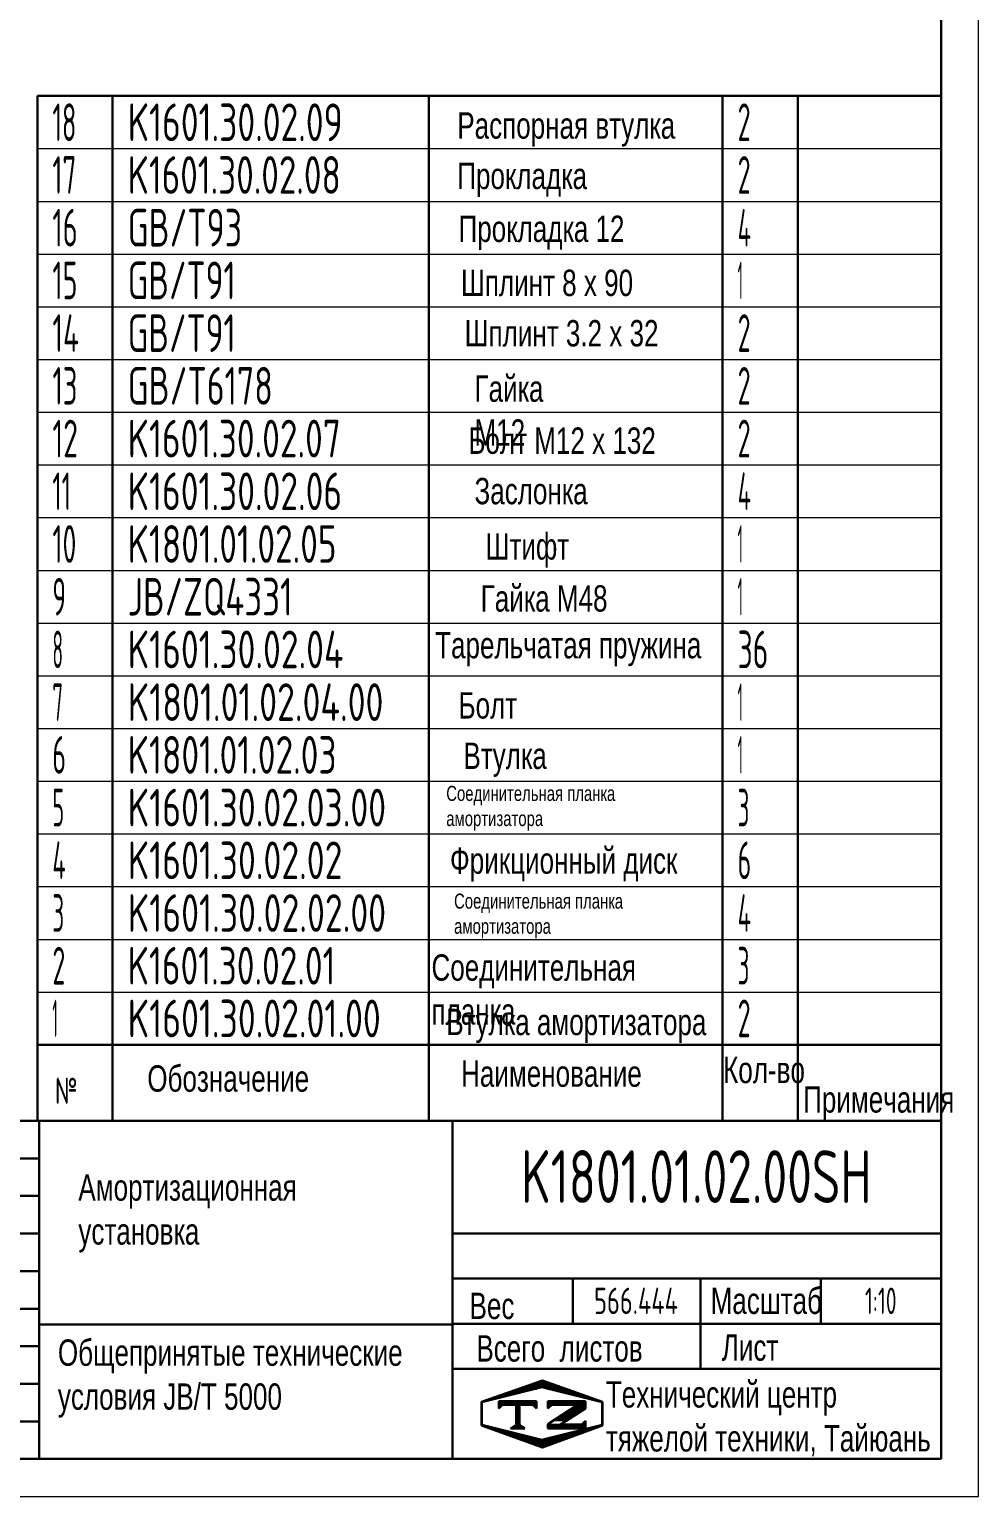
# Model space of a CAD drawing. Header units: millimetres. Extents: x 0 to 4200, y 0 to 2970.
# Drawn here: x 2939 to 4200, y 0 to 1948 of the extents above; entities that cross this region are included whole.
import ezdxf
from ezdxf.enums import TextEntityAlignment as Align

# ---------------------------------------------------------------- set-up
doc = ezdxf.new("R2010")
doc.units = ezdxf.units.MM
doc.header["$LTSCALE"] = 100
doc.layers.get('0').update_dxf_attribs({"lineweight": 30})
for name, color, linetype, lineweight in [('01', 7, 'Continuous', 30), ('02', 1, 'Continuous', 13), ('11', 3, 'Continuous', 13), ('THICK', 7, 'Continuous', 30)]:
    doc.layers.add(name, color=color, linetype=linetype, lineweight=lineweight)
doc.styles.get("Standard").update_dxf_attribs({"font": 'isocp', "width": 0.707, "bigfont": 'intecad.shx'})

# ---------------------------------------------------------------- blocks, each defined once
blk = doc.blocks.new('*U19')
at = {"layer": '01'}
for points in [[(415, 5), (415, 292)], [(25, 5), (415, 5)]]:
    blk.add_lwpolyline(points, dxfattribs=at)
at = {"layer": '02'}
for points in [[(420, 0), (420, 297)], [(0, 0), (420, 0)]]:
    blk.add_lwpolyline(points, dxfattribs=at)
blk = doc.blocks.new('*U21', base_point=(2950, 670))
at = {"layer": '01'}
for p, q in [((2950, 600), (2950, 670)), ((3050, 600), (3050, 670)), ((3470, 600), (3470, 670)), ((3860, 600), (3860, 670)), ((3960, 600), (3960, 670)), ((4150, 600), (4150, 670))]:
    blk.add_line(p, q, dxfattribs=at)
at = {"layer": '02'}
for p, q in [((2950, 670), (3050, 670)), ((3050, 670), (3470, 670)), ((3470, 670), (3860, 670)), ((3860, 670), (3960, 670)), ((3960, 670), (4150, 670))]:
    blk.add_line(p, q, dxfattribs=at)
blk = doc.blocks.new('*U22', base_point=(2950, 740))
at = {"layer": '01'}
for p, q in [((2950, 670), (2950, 740)), ((3050, 670), (3050, 740)), ((3470, 670), (3470, 740)), ((3860, 670), (3860, 740)), ((3960, 670), (3960, 740)), ((4150, 670), (4150, 740))]:
    blk.add_line(p, q, dxfattribs=at)
at = {"layer": '02'}
for p, q in [((2950, 740), (3050, 740)), ((3050, 740), (3470, 740)), ((3470, 740), (3860, 740)), ((3860, 740), (3960, 740)), ((3960, 740), (4150, 740))]:
    blk.add_line(p, q, dxfattribs=at)
blk = doc.blocks.new('*U23', base_point=(2950, 810))
at = {"layer": '01'}
for p, q in [((2950, 740), (2950, 810)), ((3050, 740), (3050, 810)), ((3470, 740), (3470, 810)), ((3860, 740), (3860, 810)), ((3960, 740), (3960, 810)), ((4150, 740), (4150, 810))]:
    blk.add_line(p, q, dxfattribs=at)
at = {"layer": '02'}
for p, q in [((2950, 810), (3050, 810)), ((3050, 810), (3470, 810)), ((3470, 810), (3860, 810)), ((3860, 810), (3960, 810)), ((3960, 810), (4150, 810))]:
    blk.add_line(p, q, dxfattribs=at)
blk = doc.blocks.new('*U24', base_point=(2950, 880))
at = {"layer": '01'}
for p, q in [((2950, 810), (2950, 880)), ((3050, 810), (3050, 880)), ((3470, 810), (3470, 880)), ((3860, 810), (3860, 880)), ((3960, 810), (3960, 880)), ((4150, 810), (4150, 880))]:
    blk.add_line(p, q, dxfattribs=at)
at = {"layer": '02'}
for p, q in [((2950, 880), (3050, 880)), ((3050, 880), (3470, 880)), ((3470, 880), (3860, 880)), ((3860, 880), (3960, 880)), ((3960, 880), (4150, 880))]:
    blk.add_line(p, q, dxfattribs=at)
blk = doc.blocks.new('*U25', base_point=(2950, 950))
at = {"layer": '01'}
for p, q in [((2950, 880), (2950, 950)), ((3050, 880), (3050, 950)), ((3470, 880), (3470, 950)), ((3860, 880), (3860, 950)), ((3960, 880), (3960, 950)), ((4150, 880), (4150, 950))]:
    blk.add_line(p, q, dxfattribs=at)
at = {"layer": '02'}
for p, q in [((2950, 950), (3050, 950)), ((3050, 950), (3470, 950)), ((3470, 950), (3860, 950)), ((3860, 950), (3960, 950)), ((3960, 950), (4150, 950))]:
    blk.add_line(p, q, dxfattribs=at)
blk = doc.blocks.new('*U26', base_point=(2950, 1020))
at = {"layer": '01'}
for p, q in [((2950, 950), (2950, 1020)), ((3050, 950), (3050, 1020)), ((3470, 950), (3470, 1020)), ((3860, 950), (3860, 1020)), ((3960, 950), (3960, 1020)), ((4150, 950), (4150, 1020))]:
    blk.add_line(p, q, dxfattribs=at)
at = {"layer": '02'}
for p, q in [((2950, 1020), (3050, 1020)), ((3050, 1020), (3470, 1020)), ((3470, 1020), (3860, 1020)), ((3860, 1020), (3960, 1020)), ((3960, 1020), (4150, 1020))]:
    blk.add_line(p, q, dxfattribs=at)
blk = doc.blocks.new('*U27', base_point=(2950, 1090))
at = {"layer": '01'}
for p, q in [((2950, 1020), (2950, 1090)), ((3050, 1020), (3050, 1090)), ((3470, 1020), (3470, 1090)), ((3860, 1020), (3860, 1090)), ((3960, 1020), (3960, 1090)), ((4150, 1020), (4150, 1090))]:
    blk.add_line(p, q, dxfattribs=at)
at = {"layer": '02'}
for p, q in [((2950, 1090), (3050, 1090)), ((3050, 1090), (3470, 1090)), ((3470, 1090), (3860, 1090)), ((3860, 1090), (3960, 1090)), ((3960, 1090), (4150, 1090))]:
    blk.add_line(p, q, dxfattribs=at)
blk = doc.blocks.new('*U28', base_point=(2950, 1160))
at = {"layer": '01'}
for p, q in [((2950, 1090), (2950, 1160)), ((3050, 1090), (3050, 1160)), ((3470, 1090), (3470, 1160)), ((3860, 1090), (3860, 1160)), ((3960, 1090), (3960, 1160)), ((4150, 1090), (4150, 1160))]:
    blk.add_line(p, q, dxfattribs=at)
at = {"layer": '02'}
for p, q in [((2950, 1160), (3050, 1160)), ((3050, 1160), (3470, 1160)), ((3470, 1160), (3860, 1160)), ((3860, 1160), (3960, 1160)), ((3960, 1160), (4150, 1160))]:
    blk.add_line(p, q, dxfattribs=at)
blk = doc.blocks.new('*U29', base_point=(2950, 1230))
at = {"layer": '01'}
for p, q in [((2950, 1160), (2950, 1230)), ((3050, 1160), (3050, 1230)), ((3470, 1160), (3470, 1230)), ((3860, 1160), (3860, 1230)), ((3960, 1160), (3960, 1230)), ((4150, 1160), (4150, 1230))]:
    blk.add_line(p, q, dxfattribs=at)
at = {"layer": '02'}
for p, q in [((2950, 1230), (3050, 1230)), ((3050, 1230), (3470, 1230)), ((3470, 1230), (3860, 1230)), ((3860, 1230), (3960, 1230)), ((3960, 1230), (4150, 1230))]:
    blk.add_line(p, q, dxfattribs=at)
blk = doc.blocks.new('*U30', base_point=(2950, 1300))
at = {"layer": '01'}
for p, q in [((2950, 1230), (2950, 1300)), ((3050, 1230), (3050, 1300)), ((3470, 1230), (3470, 1300)), ((3860, 1230), (3860, 1300)), ((3960, 1230), (3960, 1300)), ((4150, 1230), (4150, 1300))]:
    blk.add_line(p, q, dxfattribs=at)
at = {"layer": '02'}
for p, q in [((2950, 1300), (3050, 1300)), ((3050, 1300), (3470, 1300)), ((3470, 1300), (3860, 1300)), ((3860, 1300), (3960, 1300)), ((3960, 1300), (4150, 1300))]:
    blk.add_line(p, q, dxfattribs=at)
blk = doc.blocks.new('*U31', base_point=(2950, 1370))
at = {"layer": '01'}
for p, q in [((2950, 1300), (2950, 1370)), ((3050, 1300), (3050, 1370)), ((3470, 1300), (3470, 1370)), ((3860, 1300), (3860, 1370)), ((3960, 1300), (3960, 1370)), ((4150, 1300), (4150, 1370))]:
    blk.add_line(p, q, dxfattribs=at)
at = {"layer": '02'}
for p, q in [((2950, 1370), (3050, 1370)), ((3050, 1370), (3470, 1370)), ((3470, 1370), (3860, 1370)), ((3860, 1370), (3960, 1370)), ((3960, 1370), (4150, 1370))]:
    blk.add_line(p, q, dxfattribs=at)
blk = doc.blocks.new('*U32', base_point=(2950, 1440))
at = {"layer": '01'}
for p, q in [((2950, 1370), (2950, 1440)), ((3050, 1370), (3050, 1440)), ((3470, 1370), (3470, 1440)), ((3860, 1370), (3860, 1440)), ((3960, 1370), (3960, 1440)), ((4150, 1370), (4150, 1440))]:
    blk.add_line(p, q, dxfattribs=at)
at = {"layer": '02'}
for p, q in [((2950, 1440), (3050, 1440)), ((3050, 1440), (3470, 1440)), ((3470, 1440), (3860, 1440)), ((3860, 1440), (3960, 1440)), ((3960, 1440), (4150, 1440))]:
    blk.add_line(p, q, dxfattribs=at)
blk = doc.blocks.new('*U33', base_point=(2950, 1510))
at = {"layer": '01'}
for p, q in [((2950, 1440), (2950, 1510)), ((3050, 1440), (3050, 1510)), ((3470, 1440), (3470, 1510)), ((3860, 1440), (3860, 1510)), ((3960, 1440), (3960, 1510)), ((4150, 1440), (4150, 1510))]:
    blk.add_line(p, q, dxfattribs=at)
at = {"layer": '02'}
for p, q in [((2950, 1510), (3050, 1510)), ((3050, 1510), (3470, 1510)), ((3470, 1510), (3860, 1510)), ((3860, 1510), (3960, 1510)), ((3960, 1510), (4150, 1510))]:
    blk.add_line(p, q, dxfattribs=at)
blk = doc.blocks.new('*U34', base_point=(2950, 1580))
at = {"layer": '01'}
for p, q in [((2950, 1510), (2950, 1580)), ((3050, 1510), (3050, 1580)), ((3470, 1510), (3470, 1580)), ((3860, 1510), (3860, 1580)), ((3960, 1510), (3960, 1580)), ((4150, 1510), (4150, 1580))]:
    blk.add_line(p, q, dxfattribs=at)
at = {"layer": '02'}
for p, q in [((2950, 1580), (3050, 1580)), ((3050, 1580), (3470, 1580)), ((3470, 1580), (3860, 1580)), ((3860, 1580), (3960, 1580)), ((3960, 1580), (4150, 1580))]:
    blk.add_line(p, q, dxfattribs=at)
blk = doc.blocks.new('*U35', base_point=(2950, 1650))
at = {"layer": '01'}
for p, q in [((2950, 1580), (2950, 1650)), ((3050, 1580), (3050, 1650)), ((3470, 1580), (3470, 1650)), ((3860, 1580), (3860, 1650)), ((3960, 1580), (3960, 1650)), ((4150, 1580), (4150, 1650))]:
    blk.add_line(p, q, dxfattribs=at)
at = {"layer": '02'}
for p, q in [((2950, 1650), (3050, 1650)), ((3050, 1650), (3470, 1650)), ((3470, 1650), (3860, 1650)), ((3860, 1650), (3960, 1650)), ((3960, 1650), (4150, 1650))]:
    blk.add_line(p, q, dxfattribs=at)
blk = doc.blocks.new('*U36', base_point=(2950, 1720))
at = {"layer": '01'}
for p, q in [((2950, 1650), (2950, 1720)), ((3050, 1650), (3050, 1720)), ((3470, 1650), (3470, 1720)), ((3860, 1650), (3860, 1720)), ((3960, 1650), (3960, 1720)), ((4150, 1650), (4150, 1720))]:
    blk.add_line(p, q, dxfattribs=at)
at = {"layer": '02'}
for p, q in [((2950, 1720), (3050, 1720)), ((3050, 1720), (3470, 1720)), ((3470, 1720), (3860, 1720)), ((3860, 1720), (3960, 1720)), ((3960, 1720), (4150, 1720))]:
    blk.add_line(p, q, dxfattribs=at)
blk = doc.blocks.new('*U37', base_point=(2950, 1790))
at = {"layer": '01'}
for p, q in [((2950, 1720), (2950, 1790)), ((3050, 1720), (3050, 1790)), ((3470, 1720), (3470, 1790)), ((3860, 1720), (3860, 1790)), ((3960, 1720), (3960, 1790)), ((4150, 1720), (4150, 1790))]:
    blk.add_line(p, q, dxfattribs=at)
at = {"layer": '02'}
for p, q in [((2950, 1790), (3050, 1790)), ((3050, 1790), (3470, 1790)), ((3470, 1790), (3860, 1790)), ((3860, 1790), (3960, 1790)), ((3960, 1790), (4150, 1790))]:
    blk.add_line(p, q, dxfattribs=at)
blk = doc.blocks.new('*U38', base_point=(2950, 1860))
at = {"layer": '01'}
for p, q in [((2950, 1790), (2950, 1860)), ((2950, 1860), (3050, 1860)), ((3050, 1790), (3050, 1860)), ((3050, 1860), (3470, 1860)), ((3470, 1790), (3470, 1860)), ((3470, 1860), (3860, 1860)), ((3860, 1790), (3860, 1860)), ((3860, 1860), (3960, 1860)), ((3960, 1790), (3960, 1860)), ((3960, 1860), (4150, 1860)), ((4150, 1790), (4150, 1860))]:
    blk.add_line(p, q, dxfattribs=at)
blk = doc.blocks.new('*X42')
at = {"color": 0}
for p, q in [((127.06, 7.8), (132.06, 7.8)), ((127.06, 7.5), (132.06, 7.5)), ((127.06, 7.2), (127.32, 7.2)), ((128.77, 6), (130.57, 6)), ((129.23, 6.3), (131.04, 6.3)), ((129.7, 6.6), (131.51, 6.6)), ((130.16, 6.9), (131.98, 6.9)), ((130.62, 7.2), (132.06, 7.2)), ((127.84, 5.4), (129.64, 5.4)), ((128.3, 5.7), (130.1, 5.7))]:
    blk.add_line(p, q, dxfattribs=at)
blk = doc.blocks.new('*X43')
at = {"color": 0}
for p, q in [((127.06, 4.8), (132.06, 4.8)), ((127.06, 4.5), (132.06, 4.5)), ((131.84, 5.1), (132.06, 5.1))]:
    blk.add_line(p, q, dxfattribs=at)
blk = doc.blocks.new('*X41')
at = {"color": 0}
for p, q in [((122.34, 4.5), (123.72, 4.5)), ((122.82, 4.8), (123.24, 4.8))]:
    blk.add_line(p, q, dxfattribs=at)
blk = doc.blocks.new('*X40')
at = {"color": 0}
for p, q in [((120.53, 7.8), (125.53, 7.8)), ((120.53, 7.5), (125.53, 7.5)), ((120.53, 7.2), (120.79, 7.2)), ((125.27, 7.2), (125.53, 7.2))]:
    blk.add_line(p, q, dxfattribs=at)
blk = doc.blocks.new('*X39')
at = {"color": 0}
for p, q in [((124.1, 9.9), (128.52, 9.9)), ((124.97, 10.2), (127.67, 10.2)), ((125.83, 10.5), (126.82, 10.5)), ((118.94, 8.1), (119.52, 8.1)), ((119.8, 8.4), (120.72, 8.4)), ((120.66, 8.7), (121.92, 8.7)), ((121.52, 9), (123.12, 9)), ((122.38, 9.3), (124.32, 9.3)), ((123.24, 9.6), (125.52, 9.6)), ((127.02, 9.6), (129.37, 9.6)), ((128.22, 9.3), (130.22, 9.3)), ((129.42, 9), (131.07, 9)), ((130.62, 8.7), (131.92, 8.7)), ((131.82, 8.4), (132.77, 8.4)), ((133.02, 8.1), (133.62, 8.1)), ((118.22, 7.8), (118.32, 7.8)), ((118.22, 7.5), (118.27, 7.5)), ((118.22, 7.2), (118.27, 7.2)), ((118.22, 6.9), (118.27, 6.9)), ((118.22, 6.6), (118.27, 6.6)), ((118.22, 6.3), (118.27, 6.3)), ((118.22, 6), (118.27, 6)), ((134.22, 7.8), (134.32, 7.8)), ((134.27, 7.5), (134.32, 7.5)), ((134.27, 7.2), (134.32, 7.2)), ((134.27, 6.9), (134.32, 6.9)), ((134.27, 6.6), (134.32, 6.6)), ((134.27, 6.3), (134.32, 6.3)), ((134.27, 6), (134.32, 6)), ((118.22, 5.7), (118.27, 5.7)), ((118.22, 5.4), (118.27, 5.4)), ((118.22, 5.1), (118.27, 5.1)), ((118.22, 4.8), (118.27, 4.8)), ((118.79, 4.5), (119.42, 4.5)), ((119.61, 4.2), (120.62, 4.2)), ((131.92, 4.2), (132.95, 4.2)), ((133.12, 4.5), (133.76, 4.5)), ((134.27, 5.7), (134.32, 5.7)), ((134.27, 5.4), (134.32, 5.4)), ((134.27, 5.1), (134.32, 5.1)), ((134.27, 4.8), (134.32, 4.8)), ((120.43, 3.9), (121.82, 3.9)), ((121.26, 3.6), (123.02, 3.6)), ((122.08, 3.3), (124.22, 3.3)), ((122.91, 3), (125.42, 3)), ((123.73, 2.7), (128.89, 2.7)), ((124.55, 2.4), (128.07, 2.4)), ((125.38, 2.1), (127.26, 2.1)), ((127.12, 3), (129.7, 3)), ((128.32, 3.3), (130.51, 3.3)), ((129.52, 3.6), (131.32, 3.6)), ((130.72, 3.9), (132.14, 3.9)), ((126.2, 1.8), (126.45, 1.8))]:
    blk.add_line(p, q, dxfattribs=at)

msp = doc.modelspace()

# ---------------------------------------------------------------- linework, layer by layer
at = {"layer": '01'}
for p, q in [((2950, 600), (4150, 600)), ((2950, 600), (2950, 499.06)), ((3050, 600), (3050, 499.06)), ((3470, 600), (3470, 499.06)), ((3860, 600), (3860, 499.06)), ((3960, 600), (3960, 499.06)), ((2952.5, 499.06), (4150, 499.06))]:
    msp.add_line(p, q, dxfattribs=at)
msp.add_point((4150, 500), dxfattribs=at)
at = {"layer": 'THICK'}
for p, q in [((2353.74, 499.06), (4150, 499.06)), ((2952.5, 50), (2952.5, 499.06)), ((3501.35, 50), (3501.35, 499.06)), ((4150, 50), (4150, 499.06)), ((2353.74, 349.38), (2952.5, 349.38)), ((3501.35, 349.38), (4150, 349.38)), ((2353.74, 299.48), (2952.5, 299.48)), ((3501.35, 289.5), (4150, 289.5)), ((3661.02, 229.63), (3661.02, 289.5)), ((3830.67, 169.75), (3830.67, 289.5)), ((3990.33, 229.63), (3990.33, 289.5)), ((2952.5, 228.76), (3501.35, 228.76)), ((3501.35, 229.63), (4150, 229.63)), ((3501.35, 169.75), (4150, 169.75)), ((2353.74, 50), (4150, 50))]:
    msp.add_line(p, q, dxfattribs=at)
at = {"layer": 'THICK', "color": 3}
for p, q in [((2353.74, 449.17), (2952.5, 449.17)), ((2353.74, 399.27), (2952.5, 399.27)), ((2353.74, 249.58), (2952.5, 249.58)), ((2353.74, 199.69), (2952.5, 199.69)), ((2353.74, 149.79), (2952.5, 149.79)), ((3539.79, 125.9), (3620.67, 154.07)), ((3540.32, 125.27), (3620.15, 145.23)), ((3620.15, 145.23), (3699.99, 125.27)), ((3620.67, 154.07), (3700.51, 125.9)), ((3539.79, 94.53), (3539.79, 125.9)), ((3540.32, 95.33), (3540.32, 125.27)), ((3562.86, 116.85), (3562.86, 126.83)), ((3562.86, 126.83), (3612.76, 126.83)), ((3567.85, 121.84), (3562.86, 116.85)), ((3607.77, 121.84), (3567.85, 121.84)), ((3585.63, 121.89), (3585.63, 94.52)), ((3587.81, 121.89), (3587.81, 94.52)), ((3590.3, 121.89), (3590.3, 94.52)), ((3612.76, 116.85), (3607.77, 121.84)), ((3612.76, 126.83), (3612.76, 116.85)), ((3628.04, 126.83), (3628.04, 116.85)), ((3628.04, 126.83), (3677.93, 126.83)), ((3628.04, 116.85), (3633.03, 121.84)), ((3667.33, 121.84), (3628.04, 96.42)), ((3633.03, 121.84), (3667.33, 121.84)), ((3677.93, 116.95), (3652.37, 100.59)), ((3677.93, 126.83), (3677.93, 116.85)), ((3699.99, 125.27), (3699.99, 95.33)), ((3700.51, 125.9), (3700.51, 94.53)), ((2353.74, 99.9), (2952.5, 99.9)), ((3652.37, 100.59), (3644.74, 95.71)), ((3677.93, 100.7), (3672.94, 95.71)), ((3677.93, 90.72), (3677.93, 100.7)), ((3620.67, 65.08), (3539.79, 94.53)), ((3620.15, 75.37), (3540.32, 95.33)), ((3587.81, 96.8), (3578.14, 90.72)), ((3578.14, 90.72), (3587.81, 90.72)), ((3587.81, 96.8), (3597.48, 90.72)), ((3597.48, 90.72), (3587.81, 90.72)), ((3699.99, 95.33), (3620.15, 75.37)), ((3700.51, 94.53), (3620.67, 65.08)), ((3628.04, 96.42), (3628.04, 90.72)), ((3628.04, 90.72), (3677.93, 90.72)), ((3672.94, 95.71), (3644.74, 95.71))]:
    msp.add_line(p, q, dxfattribs=at)

# ---------------------------------------------------------------- block references
at = {"layer": '01', "xscale": 10, "yscale": 10, "zscale": 10}
msp.add_blockref('*U19', (0, 0), dxfattribs=at)
at = {"layer": '01'}
for name, p in [('*U38', (2950, 1860)), ('*U37', (2950, 1790)), ('*U36', (2950, 1720)), ('*U35', (2950, 1650)), ('*U34', (2950, 1580)), ('*U33', (2950, 1510)), ('*U32', (2950, 1440)), ('*U31', (2950, 1370)), ('*U30', (2950, 1300)), ('*U29', (2950, 1230)), ('*U28', (2950, 1160)), ('*U27', (2950, 1090)), ('*U26', (2950, 1020)), ('*U25', (2950, 950)), ('*U24', (2950, 880)), ('*U23', (2950, 810)), ('*U22', (2950, 740)), ('*U21', (2950, 670))]:
    msp.add_blockref(name, p, dxfattribs=at)
at = {"layer": 'THICK', "color": 3, "xscale": 9.979200000000105, "yscale": 9.979199999999992, "zscale": 9.979200000000002}
for name in ['*X39', '*X40', '*X42', '*X43', '*X41']:
    msp.add_blockref(name, (2360.06, 47.56), dxfattribs=at)

# ---------------------------------------------------------------- texts
at = {"layer": '01', "attachment_point": 1}
for s, insert, char_height in [('{\\fArial|b0|i0|c204|p34;\\C3;Распорная втулка}', (3507.66, 1838.23), 35), ('{\\fArial|b0|i0|c204|p34;\\C3;Прокладка}', (3507.66, 1771.29), 35), ('{\\fArial|b0|i0|c204|p34;\\C3;Прокладка 12}', (3509.3, 1701.09), 35), ('{\\fArial|b0|i0|c204|p34;\\C3;Шплинт 8 х 90}', (3512.57, 1629.26), 35), ('{\\fArial|b0|i0|c204|p34;\\C3;Шплинт 3.2 х 32}', (3517.47, 1562.33), 35), ('{\\fArial|b0|i0|c204|p34;\\C3;Болт М12 х 132}', (3522.37, 1419.73), 35), ('{\\fArial|b0|i0|c204|p34;\\C3;Заслонка}', (3530.54, 1352.8), 35), ('{\\fArial|b0|i0|c204|p34;\\C3;Штифт}', (3545.24, 1279.33), 35), ('{\\fArial|b0|i0|c204|p34;\\C3;Гайка М48}', (3538.7, 1210.25), 35), ('{\\fArial|b0|i0|c204|p34;\\C3;Тарельчатая пружина}', (3478.24, 1148.21), 35), ('{\\fArial|b0|i0|c204|p34;\\C3;Болт}', (3509.29, 1068.21), 35), ('{\\fArial|b0|i0|c204|p34;\\C3;Втулка}', (3515.83, 1001.28), 35), ('{\\fArial|b0|i0|c204|p34;\\C3;Соединительная планка\\Pамортизатора}', (3493.01, 943.79), 20), ('{\\fArial|b0|i0|c204|p34;\\C3;Фрикционный диск}', (3497.91, 862.16), 35), ('{\\fArial|b0|i0|c204|p34;\\C3;Соединительная планка\\Pамортизатора}', (3503.38, 800.8), 20), ('{\\fArial|b0|i0|c204|p34;\\C3;Втулка амортизатора}', (3493.07, 647.84), 35), ('{\\fArial|b0|i0|c204|p34;Обозначение}', (3096.02, 572.74), 35), ('{\\fArial|b0|i0|c204|p34;Наименование}', (3512.68, 579.27), 35), ('{\\fArial|b0|i0|c204|p34;Кол-во}', (3860.71, 584.17), 35), ('{\\Fisocp,intecad|c204;№}', (2973.47, 556.42), 35), ('{\\fArial|b0|i0|c204|p34;Примечания}', (3966.92, 544.99), 35), ('{\\fArial|b0|i0|c204|p34;Масштаб}', (3844.1, 277.64), 35), ('{\\fArial|b0|i0|c204|p34;Вес}', (3523.96, 270.86), 35), ('{\\fArial|b0|i0|c204|p34;Всего  листов}', (3533.01, 214.35), 35), ('{\\fArial|b0|i0|c204|p34;Лист}', (3858.81, 215.48), 35), ('{\\fArial|b0|i0|c204|p34;Общепринятые технические\\Pусловия \\fArial|b0|i0|c0|p34;JB/T 5000}', (2977.32, 208.76), 35), ('{\\fArial|b0|i0|c204|p34;Технический центр\\Pтяжелой техники, Тайюань}', (3704.96, 153.31), 35)]:
    msp.add_mtext(s, dxfattribs=dict(at, insert=insert, char_height=char_height))
at = {"layer": '01', "char_height": 35, "attachment_point": 1}
for s, insert, width in [('{\\fArial|b0|i0|c204|p34;\\C3;Гайка М12}', (3530.54, 1488.86), 1.6339), ('{\\fArial|b0|i0|c204|p34;\\C3;Соединительная планка}', (3473.4, 720.13), 1.6339), ('{\\fArial|b0|i0|c204|p34;\\C3;Амортизационная\\Pустановка}', (3004.47, 428.03), 1.1312)]:
    msp.add_mtext(s, dxfattribs=dict(at, insert=insert, width=width))
at = {"layer": '11'}
for s, height, width, p, p2 in [('18', 50, 0.606, (2970, 1800), (3001.82, 1800)), ('K1601.30.02.09', 50, 0.694109, (3070, 1800), (3355.51, 1800)), ('2', 50, 0.562593, (3880, 1800), (3897.16, 1800)), ('17', 50, 0.606, (2970, 1730), (3001.82, 1730)), ('K1601.30.02.08', 50, 0.693996, (3070, 1730), (3352.98, 1730)), ('2', 50, 0.562593, (3880, 1730), (3897.16, 1730)), ('16', 50, 0.610556, (2970, 1660), (3003.57, 1660)), ('GB/T93', 50, 0.691199, (3070, 1660), (3221.89, 1660)), ('4', 50, 0.543846, (3880, 1660), (3897.68, 1660)), ('15', 50, 0.609833, (2970, 1590), (3003.28, 1590)), ('GB/T91', 50, 0.690281, (3070, 1590), (3213.35, 1590)), ('1', 50, 0.404, (3880, 1590), (3887.07, 1590)), ('14', 50, 0.614783, (2970, 1520), (3005.35, 1520)), ('GB/T91', 50, 0.690281, (3070, 1520), (3213.35, 1520)), ('2', 50, 0.562593, (3880, 1520), (3897.16, 1520)), ('13', 50, 0.609833, (2970, 1450), (3003.28, 1450)), ('GB/T6178', 50, 0.694488, (3070, 1450), (3262.72, 1450)), ('2', 50, 0.562593, (3880, 1450), (3897.16, 1450)), ('12', 50, 0.611465, (2970, 1380), (3003.94, 1380)), ('K1601.30.02.07', 50, 0.693996, (3070, 1380), (3352.98, 1380)), ('2', 50, 0.562593, (3880, 1380), (3897.16, 1380)), ('11', 50, 0.582235, (2970, 1310), (2994.74, 1310)), ('K1601.30.02.06', 50, 0.694074, (3070, 1310), (3354.73, 1310)), ('4', 50, 0.543846, (3880, 1310), (3897.68, 1310)), ('10', 50, 0.606076, (2970, 1240), (3001.84, 1240)), ('K1801.01.02.05', 50, 0.693738, (3070, 1240), (3347.37, 1240)), ('1', 50, 0.404, (3880, 1240), (3887.07, 1240)), ('9', 50, 0.579528, (2970, 1170), (2988.01, 1170)), ('JB/ZQ4331', 50, 0.690299, (3070, 1170), (3289.17, 1170)), ('1', 50, 0.404, (3880, 1170), (3887.07, 1170)), ('8', 50, 0.514182, (2970, 1100), (2984.14, 1100)), ('K1601.30.02.04', 50, 0.694153, (3070, 1100), (3356.51, 1100)), ('36', 50, 0.625398, (3880, 1100), (3920.64, 1100)), ('7', 50, 0.514182, (2970, 1030), (2984.14, 1030)), ('K1801.01.02.04.00', 50, 0.69613, (3070, 1030), (3409.56, 1030)), ('1', 50, 0.404, (3880, 1030), (3887.07, 1030)), ('6', 50, 0.600695, (2970, 960), (2988.01, 960)), ('K1801.01.02.03', 50, 0.693738, (3070, 960), (3347.37, 960)), ('1', 50, 0.404, (3880, 960), (3887.07, 960)), ('5', 50, 0.527686, (2970, 890), (2985.6, 890)), ('K1601.30.02.03.00', 50, 0.69624, (3070, 890), (3413.1, 890)), ('3', 50, 0.527686, (3880, 890), (3895.6, 890)), ('4', 50, 0.543846, (2970, 820), (2987.68, 820)), ('K1601.30.02.02', 50, 0.694091, (3070, 820), (3355.1, 820)), ('6', 50, 0.600695, (3880, 820), (3898.01, 820)), ('3', 50, 0.527686, (2970, 750), (2985.6, 750)), ('K1601.30.02.02.00', 50, 0.69624, (3070, 750), (3413.1, 750)), ('4', 50, 0.543846, (3880, 750), (3897.68, 750)), ('2', 50, 0.562593, (2970, 680), (2987.16, 680)), ('K1601.30.02.01', 50, 0.693669, (3070, 680), (3345.91, 680)), ('3', 50, 0.527686, (3880, 680), (3895.6, 680)), ('1', 50, 0.404, (2970, 610), (2977.07, 610)), ('K1601.30.02.01.00', 50, 0.696017, (3070, 610), (3406.03, 610)), ('2', 50, 0.562593, (3880, 610), (3897.16, 610)), ('K1801.01.02.00SH', 70, 0.695901, (3592.27, 390), (4057.73, 390)), ('566.444', 35, 0.684194, (3689.32, 242.5), (3800.68, 242.5)), ('1:10', 35, 0.6497, (4048.96, 242.5), (4091.04, 242.5))]:
    msp.add_text(s, height=height, dxfattribs=dict(at, width=width)).set_placement(p, p2, align=Align.FIT)

doc.saveas('drawing.dxf')
